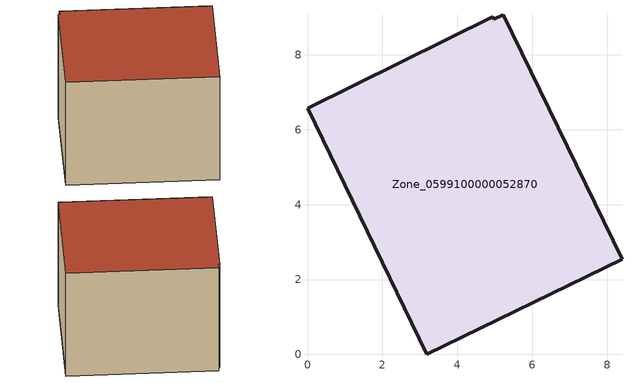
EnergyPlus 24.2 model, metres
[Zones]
Zone_0599100000052870
 floor ground (C_G): 5.23,9.08 8.4,2.54 3.19,0 0,6.58 4.95,9.01 4.98,8.96 z0
 wall outside (C_F): 3.19,0 8.4,2.54 5.23,9.08 4.98,8.96 4.95,9.01 0,6.58 3.19,0 z0:5.98
 roof outside (C_R): 8.4,2.54 5.23,9.08 4.98,8.96 4.95,9.01 0,6.58 3.19,0 z5.98
[BUILDING]
Pand.0599100000052870: North Axis=0; Terrain=City; Loads Convergence Tolerance Value=0.04; Temperature Convergence Tolerance Value=0.4; Solar Distribution=FullExterior; Maximum Number of Warmup Days=25; Minimum Number of Warmup Days=1
[Site:Location]
Rotterdam.The.Hague.AP_ZH_NLD Design_Conditions: Latitude=51.96; Longitude=4.45; Time Zone=1; Elevation=-4.5
[SITE:GROUNDTEMPERATURE:BUILDINGSURFACE]
18, 18, 18, 18, 18, 18, 18, 18, 18, 18, 18, 18
[MATERIAL] Thermal Absorptance=0.9; Solar Absorptance=0.7; Visible Absorptance=0.7
Name | Roughness | Thickness | Conductivity | Density | Specific Heat
G.TI.1946-1964 | MediumSmooth | 0.15 | 1 | 540 | 1210
F.TI.1946-1964 | Rough | 0.3 | 0.857143 | 1920 | 840
R.TI.1946-1964 | MediumRough | 0.2 | 0.277778 | 1500 | 1000
[CONSTRUCTION]
C_G: G.TI.1946-1964
C_F: F.TI.1946-1964
C_R: R.TI.1946-1964
[ZONE]
Zone_0599100000052870: Type=1; Multiplier=1; Ceiling Height=Autocalculate; Volume=Autocalculate; Floor Area=autocalculate; Part of Total Floor Area=Yes
[ZONEINFILTRATION:DESIGNFLOWRATE]
Infil_Zone_0599100000052870: Zone or ZoneList or Space or SpaceList=Zone_0599100000052870; Schedule=AlwaysOn; Design Flow Rate Calculation Method=Flow/Area; Flow Rate per Floor Area=0.003; Constant Term Coefficient=1; Temperature Term Coefficient=0; Velocity Term Coefficient=0; Velocity Squared Term Coefficient=0
[HVACTEMPLATE:ZONE:IDEALLOADSAIRSYSTEM]
Zone_0599100000052870: Maximum Heating Supply Air Temperature=50; Minimum Cooling Supply Air Temperature=13; Maximum Heating Supply Air Humidity Ratio=0.0156; Minimum Cooling Supply Air Humidity Ratio=0.0077; Heating Limit=NoLimit; Cooling Limit=NoLimit; Dehumidification Control Type=ConstantSensibleHeatRatio; Cooling Sensible Heat Ratio=0.7; Dehumidification Setpoint=60; Humidification Control Type=None; Humidification Setpoint=30; Outdoor Air Method=None; Outdoor Air Flow Rate per Person=0.00944; Outdoor Air Flow Rate per Zone Floor Area=0; Outdoor Air Flow Rate per Zone=0; Demand Controlled Ventilation Type=None; Outdoor Air Economizer Type=NoEconomizer; Heat Recovery Type=None; Sensible Heat Recovery Effectiveness=0.7; Latent Heat Recovery Effectiveness=0.65
[ZONECONTROL:THERMOSTAT]
ThermostatControl_Zone_0599100000052870: Zone or ZoneList=Zone_0599100000052870; Control Type Schedule=DualSetpointControlType; Control 1=Thermostat_Zone_0599100000052870; Temperature Difference Between Cutout And Setpoint=0
[THERMOSTATSETPOINT:DUALSETPOINT]
Thermostat_Zone_0599100000052870: Heating Setpoint Temperature Schedule=HeatingSetpoint_Zone_0599100000052870; Cooling Setpoint Temperature Schedule=CoolingSetpoint_Zone_0599100000052870
[SCHEDULE:COMPACT]
HeatingSetpoint_Zone_0599100000052870: Through: 12/31, For: AllDays, Until: 24:00, 21
CoolingSetpoint_Zone_0599100000052870: Through: 12/31, For: AllDays, Until: 24:00, 24
DualSetpointControlType: Through: 12/31, For: AllDays, Until: 24:00, 4
AlwaysOn: Through: 12/31, For: AllDays, Until: 24:00, 1
